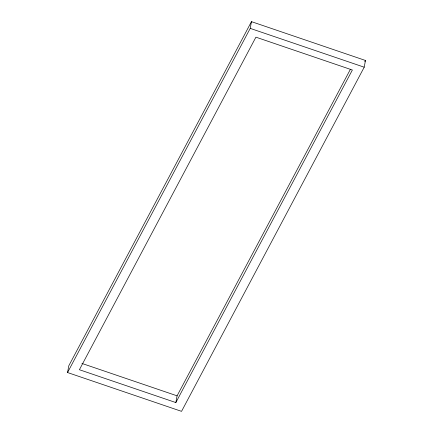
<?xml version="1.0" encoding="UTF-8"?>
<svg xmlns="http://www.w3.org/2000/svg" width="433" height="433" viewBox="0 0 433 433"><rect width="100%" height="100%" fill="white"/><g stroke="black" fill="none" stroke-linecap="round" stroke-linejoin="round"><path stroke-width="0.65" d="M67.553 372.537L68.787 365.804L251.459 21.65L365.447 60.463L364.213 67.196L181.541 411.35L67.553 372.537L250.225 28.383L251.459 21.65M175.847 402.566L352.365 70.011L255.914 37.168L79.401 369.722L175.847 402.566L177.086 395.832L350.432 69.248M364.813 61.659L365.447 60.463M250.225 28.383L364.213 67.196M81.913 363.428L177.086 395.832"/></g></svg>
